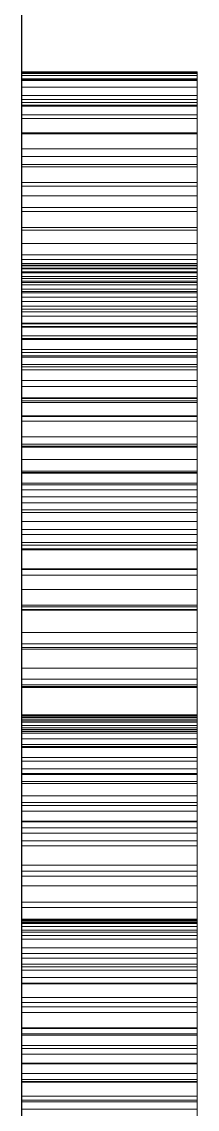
# Model space of a CAD drawing. Header units: millimetres. Extents: x 40 to 1360, y 134 to 546.
# Drawn here: x 107.85 to 108.05, y 416.84 to 418.083 of the extents above; entities that cross this region are included whole.
import ezdxf

# ---------------------------------------------------------------- set-up
doc = ezdxf.new("R2010")
doc.units = ezdxf.units.MM
doc.linetypes.add('WP_HIDDEN', pattern=[2.3, 1.5, -0.8])
doc.layers.add('HIDDEN', color=7, linetype='WP_HIDDEN', lineweight=13)
doc.layers.add('VISIBLE', color=7, linetype='CONTINUOUS', lineweight=25)

msp = doc.modelspace()

# ---------------------------------------------------------------- linework, layer by layer
at = {"layer": 'HIDDEN', "ltscale": 2}
for p, q in [((107.85, 418.02538), (107.85, 418.0234)), ((107.85, 418.02429), (107.85, 418.02538)), ((107.85, 415.86212), (107.85, 418.02538)), ((107.85, 418.02538), (107.85, 417.99034)), ((107.85, 418.02538), (108.05, 418.02538)), ((107.85, 418.02102), (107.85, 418.02429)), ((107.85, 418.02429), (108.05, 418.02429)), ((107.85, 418.0234), (107.85, 418.01748)), ((107.85, 418.0234), (108.05, 418.0234)), ((108.05, 418.02538), (108.05, 418.0234)), ((108.05, 418.02429), (108.05, 418.02538)), ((108.05, 415.86212), (108.05, 418.02538)), ((108.05, 418.02538), (108.05, 417.99034)), ((108.05, 418.02102), (108.05, 418.02429)), ((108.05, 418.0234), (108.05, 418.01748)), ((107.85, 418.01556), (107.85, 418.02102)), ((107.85, 418.02102), (108.05, 418.02102)), ((107.85, 418.01748), (107.85, 418.00761)), ((107.85, 418.01748), (108.05, 418.01748)), ((107.85, 418.01656), (107.85, 415.86212)), ((107.85, 416.32504), (107.85, 418.01656)), ((107.85, 418.01656), (108.05, 418.01656)), ((107.85, 418.00793), (107.85, 418.01556)), ((107.85, 418.01556), (108.05, 418.01556)), ((108.05, 418.01556), (108.05, 418.02102)), ((108.05, 418.01748), (108.05, 418.00761)), ((108.05, 418.01656), (108.05, 415.86212)), ((108.05, 416.32504), (108.05, 418.01656)), ((108.05, 418.00793), (108.05, 418.01556)), ((107.85, 417.99811), (107.85, 418.00793)), ((107.85, 418.00793), (108.05, 418.00793)), ((107.85, 418.00761), (107.85, 417.99378)), ((107.85, 418.00761), (108.05, 418.00761)), ((107.85, 417.98611), (107.85, 417.99811)), ((107.85, 417.99811), (108.05, 417.99811)), ((108.05, 417.99811), (108.05, 418.00793)), ((108.05, 418.00761), (108.05, 417.99378)), ((108.05, 417.98611), (108.05, 417.99811)), ((107.85, 417.99378), (107.85, 417.97601)), ((107.85, 417.99378), (108.05, 417.99378)), ((107.85, 417.99034), (107.85, 417.95502)), ((107.85, 417.99034), (108.05, 417.99034)), ((107.85, 417.98717), (107.85, 416.88056)), ((107.85, 417.7344), (107.85, 417.98717)), ((107.85, 417.98717), (108.05, 417.98717)), ((107.85, 417.97193), (107.85, 417.98611)), ((107.85, 417.98611), (108.05, 417.98611)), ((108.05, 417.99378), (108.05, 417.97601)), ((108.05, 417.99034), (108.05, 417.95502)), ((108.05, 417.98717), (108.05, 416.88056)), ((108.05, 417.7344), (108.05, 417.98717)), ((108.05, 417.97193), (108.05, 417.98611)), ((107.85, 417.97601), (107.85, 417.95429)), ((107.85, 417.97601), (108.05, 417.97601)), ((107.85, 417.95557), (107.85, 417.97193)), ((107.85, 417.97193), (108.05, 417.97193)), ((108.05, 417.97601), (108.05, 417.95429)), ((108.05, 417.95557), (108.05, 417.97193)), ((107.85, 417.93716), (107.85, 417.95557)), ((107.85, 417.95557), (108.05, 417.95557)), ((107.85, 417.95502), (107.85, 417.91943)), ((107.85, 417.95502), (108.05, 417.95502)), ((107.85, 417.95429), (107.85, 417.92861)), ((107.85, 417.95429), (108.05, 417.95429)), ((108.05, 417.93716), (108.05, 417.95557)), ((108.05, 417.95502), (108.05, 417.91943)), ((108.05, 417.95429), (108.05, 417.92861)), ((107.85, 417.91681), (107.85, 417.93716)), ((107.85, 417.93716), (108.05, 417.93716)), ((108.05, 417.91681), (108.05, 417.93716)), ((107.85, 417.92861), (107.85, 417.89899)), ((107.85, 417.92861), (108.05, 417.92861)), ((108.05, 417.92861), (108.05, 417.89899)), ((107.85, 417.91943), (107.85, 417.88356)), ((107.85, 417.91943), (108.05, 417.91943)), ((107.85, 417.89454), (107.85, 417.91681)), ((107.85, 417.91681), (108.05, 417.91681)), ((108.05, 417.91943), (108.05, 417.88356)), ((108.05, 417.89454), (108.05, 417.91681)), ((107.85, 417.89899), (107.85, 417.86573)), ((107.85, 417.89899), (108.05, 417.89899)), ((108.05, 417.89899), (108.05, 417.86573)), ((107.85, 417.87034), (107.85, 417.89454)), ((107.85, 417.89454), (108.05, 417.89454)), ((108.05, 417.87034), (108.05, 417.89454)), ((107.85, 417.88356), (107.85, 417.84742)), ((107.85, 417.88356), (108.05, 417.88356)), ((108.05, 417.88356), (108.05, 417.84742)), ((107.85, 417.8442), (107.85, 417.87034)), ((107.85, 417.87034), (108.05, 417.87034)), ((107.85, 417.86573), (107.85, 417.82914)), ((107.85, 417.86573), (108.05, 417.86573)), ((108.05, 417.8442), (108.05, 417.87034)), ((108.05, 417.86573), (108.05, 417.82914)), ((107.85, 417.84742), (107.85, 417.811)), ((107.85, 417.84742), (108.05, 417.84742)), ((108.05, 417.84742), (108.05, 417.811)), ((107.85, 417.81614), (107.85, 417.8442)), ((107.85, 417.8442), (108.05, 417.8442)), ((108.05, 417.81614), (108.05, 417.8442)), ((107.85, 417.82914), (107.85, 417.78922)), ((107.85, 417.82914), (108.05, 417.82914)), ((108.05, 417.82914), (108.05, 417.78922)), ((107.85, 417.78615), (107.85, 417.81614)), ((107.85, 417.81614), (108.05, 417.81614)), ((107.85, 417.811), (107.85, 417.77431)), ((107.85, 417.811), (108.05, 417.811)), ((108.05, 417.78615), (108.05, 417.81614)), ((108.05, 417.811), (108.05, 417.77431)), ((107.85, 417.8058), (107.85, 417.80641)), ((107.85, 417.80641), (108.05, 417.80641)), ((107.85, 417.80641), (107.85, 417.80572)), ((107.85, 417.804), (107.85, 417.8058)), ((107.85, 417.8058), (108.05, 417.8058)), ((107.85, 417.80572), (108.05, 417.80572)), ((107.85, 417.80572), (107.85, 417.80367)), ((107.85, 417.80098), (107.85, 417.804)), ((107.85, 417.804), (108.05, 417.804)), ((107.85, 417.80367), (108.05, 417.80367)), ((107.85, 417.80367), (107.85, 417.80026)), ((107.85, 417.79676), (107.85, 417.80098)), ((107.85, 417.80098), (108.05, 417.80098)), ((107.85, 417.80026), (108.05, 417.80026)), ((107.85, 417.80026), (107.85, 417.79548)), ((108.05, 417.8058), (108.05, 417.80641)), ((108.05, 417.80641), (108.05, 417.80572)), ((108.05, 417.804), (108.05, 417.8058)), ((108.05, 417.80572), (108.05, 417.80367)), ((108.05, 417.80098), (108.05, 417.804)), ((108.05, 417.80367), (108.05, 417.80026)), ((108.05, 417.79676), (108.05, 417.80098)), ((108.05, 417.80026), (108.05, 417.79548)), ((107.85, 417.79134), (107.85, 417.79676)), ((107.85, 417.79676), (108.05, 417.79676)), ((107.85, 417.79548), (108.05, 417.79548)), ((107.85, 417.79548), (107.85, 417.78933)), ((107.85, 417.78471), (107.85, 417.79134)), ((107.85, 417.79134), (108.05, 417.79134)), ((107.85, 417.78933), (108.05, 417.78933)), ((107.85, 417.78933), (107.85, 417.78181)), ((107.85, 417.78922), (107.85, 417.74597)), ((107.85, 417.78922), (108.05, 417.78922)), ((107.85, 417.75424), (107.85, 417.78615)), ((107.85, 417.78615), (108.05, 417.78615)), ((108.05, 417.79134), (108.05, 417.79676)), ((108.05, 417.79548), (108.05, 417.78933)), ((108.05, 417.78471), (108.05, 417.79134)), ((108.05, 417.78933), (108.05, 417.78181)), ((108.05, 417.78922), (108.05, 417.74597)), ((108.05, 417.75424), (108.05, 417.78615)), ((107.85, 417.77687), (107.85, 417.78471)), ((107.85, 417.78471), (108.05, 417.78471)), ((107.85, 417.78181), (108.05, 417.78181)), ((107.85, 417.78181), (107.85, 417.77293)), ((107.85, 417.76783), (107.85, 417.77687)), ((107.85, 417.77687), (108.05, 417.77687)), ((107.85, 417.77431), (107.85, 417.73734)), ((107.85, 417.77431), (108.05, 417.77431)), ((107.85, 417.77293), (108.05, 417.77293)), ((107.85, 417.77293), (107.85, 417.76269)), ((108.05, 417.77687), (108.05, 417.78471)), ((108.05, 417.78181), (108.05, 417.77293)), ((108.05, 417.76783), (108.05, 417.77687)), ((108.05, 417.77431), (108.05, 417.73734)), ((108.05, 417.77293), (108.05, 417.76269)), ((107.85, 417.75758), (107.85, 417.76783)), ((107.85, 417.76783), (108.05, 417.76783)), ((107.85, 417.76269), (108.05, 417.76269)), ((107.85, 417.76269), (107.85, 417.75107)), ((108.05, 417.75758), (108.05, 417.76783)), ((108.05, 417.76269), (108.05, 417.75107)), ((107.85, 417.74613), (107.85, 417.75758)), ((107.85, 417.75758), (108.05, 417.75758)), ((107.85, 417.72046), (107.85, 417.75424)), ((107.85, 417.75424), (108.05, 417.75424)), ((107.85, 417.75107), (108.05, 417.75107)), ((107.85, 417.75107), (107.85, 417.73809)), ((108.05, 417.74613), (108.05, 417.75758)), ((108.05, 417.72046), (108.05, 417.75424)), ((108.05, 417.75107), (108.05, 417.73809)), ((107.85, 417.73347), (107.85, 417.74613)), ((107.85, 417.74613), (108.05, 417.74613)), ((107.85, 417.74597), (107.85, 417.69939)), ((107.85, 417.74597), (108.05, 417.74597)), ((107.85, 417.73809), (108.05, 417.73809)), ((107.85, 417.73809), (107.85, 417.72375)), ((107.85, 417.73734), (107.85, 417.70092)), ((107.85, 417.73734), (108.05, 417.73734)), ((108.05, 417.73347), (108.05, 417.74613)), ((108.05, 417.74597), (108.05, 417.69939)), ((108.05, 417.73809), (108.05, 417.72375)), ((108.05, 417.73734), (108.05, 417.70092)), ((107.85, 417.15537), (107.85, 417.7344)), ((107.85, 417.7344), (108.05, 417.7344)), ((107.85, 417.71961), (107.85, 417.73347)), ((107.85, 417.73347), (108.05, 417.73347)), ((107.85, 417.72375), (108.05, 417.72375)), ((107.85, 417.72375), (107.85, 417.70804)), ((108.05, 417.15537), (108.05, 417.7344)), ((108.05, 417.71961), (108.05, 417.73347)), ((108.05, 417.72375), (108.05, 417.70804)), ((107.85, 417.68489), (107.85, 417.72046)), ((107.85, 417.72046), (108.05, 417.72046)), ((107.85, 417.70454), (107.85, 417.71961)), ((107.85, 417.71961), (108.05, 417.71961)), ((108.05, 417.68489), (108.05, 417.72046)), ((108.05, 417.70454), (108.05, 417.71961)), ((107.85, 417.70804), (108.05, 417.70804)), ((107.85, 417.70804), (107.85, 417.69096)), ((107.85, 417.68826), (107.85, 417.70454)), ((107.85, 417.70454), (108.05, 417.70454)), ((107.85, 417.70092), (107.85, 417.66588)), ((107.85, 417.70092), (108.05, 417.70092)), ((107.85, 417.69939), (107.85, 417.64948)), ((107.85, 417.69939), (108.05, 417.69939)), ((108.05, 417.70804), (108.05, 417.69096)), ((108.05, 417.68826), (108.05, 417.70454)), ((108.05, 417.70092), (108.05, 417.66588)), ((108.05, 417.69939), (108.05, 417.64948)), ((107.85, 417.69096), (108.05, 417.69096)), ((107.85, 417.69096), (107.85, 417.67251)), ((107.85, 417.6521), (107.85, 417.68826)), ((107.85, 417.68826), (108.05, 417.68826)), ((108.05, 417.69096), (108.05, 417.67251)), ((108.05, 417.6521), (108.05, 417.68826)), ((107.85, 417.64753), (107.85, 417.68489)), ((107.85, 417.68489), (108.05, 417.68489)), ((108.05, 417.64753), (108.05, 417.68489)), ((107.85, 417.67251), (108.05, 417.67251)), ((107.85, 417.67251), (107.85, 417.6527)), ((107.85, 417.66588), (107.85, 417.63221)), ((107.85, 417.66588), (108.05, 417.66588)), ((108.05, 417.67251), (108.05, 417.6527)), ((108.05, 417.66588), (108.05, 417.63221)), ((107.85, 417.6527), (108.05, 417.6527)), ((107.85, 417.6527), (107.85, 417.63152)), ((107.85, 417.62618), (107.85, 417.6521)), ((107.85, 417.6521), (108.05, 417.6521)), ((107.85, 417.64948), (107.85, 417.59624)), ((107.85, 417.64948), (108.05, 417.64948)), ((108.05, 417.6527), (108.05, 417.63152)), ((108.05, 417.62618), (108.05, 417.6521)), ((108.05, 417.64948), (108.05, 417.59624)), ((107.85, 417.60838), (107.85, 417.64753)), ((107.85, 417.64753), (108.05, 417.64753)), ((108.05, 417.60838), (108.05, 417.64753)), ((107.85, 417.63221), (107.85, 417.59993)), ((107.85, 417.63221), (108.05, 417.63221)), ((107.85, 417.63152), (108.05, 417.63152)), ((107.85, 417.63152), (107.85, 417.60827)), ((107.85, 417.59765), (107.85, 417.62618)), ((107.85, 417.62618), (108.05, 417.62618)), ((108.05, 417.63221), (108.05, 417.59993)), ((108.05, 417.63152), (108.05, 417.60827)), ((108.05, 417.59765), (108.05, 417.62618)), ((107.85, 417.56744), (107.85, 417.60838)), ((107.85, 417.60838), (108.05, 417.60838)), ((107.85, 417.60827), (108.05, 417.60827)), ((107.85, 417.60827), (107.85, 417.58222)), ((107.85, 417.59993), (107.85, 417.56902)), ((107.85, 417.59993), (108.05, 417.59993)), ((108.05, 417.56744), (108.05, 417.60838)), ((108.05, 417.60827), (108.05, 417.58222)), ((108.05, 417.59993), (108.05, 417.56902)), ((107.85, 417.56652), (107.85, 417.59765)), ((107.85, 417.59765), (108.05, 417.59765)), ((107.85, 417.59624), (107.85, 417.53967)), ((107.85, 417.59624), (108.05, 417.59624)), ((108.05, 417.56652), (108.05, 417.59765)), ((108.05, 417.59624), (108.05, 417.53967)), ((107.85, 417.58222), (108.05, 417.58222)), ((107.85, 417.58222), (107.85, 417.55339)), ((108.05, 417.58222), (108.05, 417.55339)), ((107.85, 417.56902), (107.85, 417.53949)), ((107.85, 417.56902), (108.05, 417.56902)), ((107.85, 417.5247), (107.85, 417.56744)), ((107.85, 417.56744), (108.05, 417.56744)), ((107.85, 417.53279), (107.85, 417.56652)), ((107.85, 417.56652), (108.05, 417.56652)), ((108.05, 417.56902), (108.05, 417.53949)), ((108.05, 417.5247), (108.05, 417.56744)), ((108.05, 417.53279), (108.05, 417.56652)), ((107.85, 417.5551), (107.85, 415.86212)), ((107.85, 417.5551), (108.05, 417.5551)), ((107.85, 417.55339), (108.05, 417.55339)), ((107.85, 417.55339), (107.85, 417.52176)), ((108.05, 415.86212), (108.05, 417.5551)), ((108.05, 417.55339), (108.05, 417.52176)), ((107.85, 417.54776), (107.85, 415.86212)), ((107.85, 417.52498), (107.85, 417.54776)), ((107.85, 417.54776), (108.05, 417.54776)), ((107.85, 417.53967), (107.85, 417.47911)), ((107.85, 417.53967), (108.05, 417.53967)), ((107.85, 417.53949), (107.85, 417.51134)), ((107.85, 417.53949), (108.05, 417.53949)), ((108.05, 417.54776), (108.05, 415.86212)), ((108.05, 417.52498), (108.05, 417.54776)), ((108.05, 417.53967), (108.05, 417.47911)), ((108.05, 417.53949), (108.05, 417.51134)), ((107.85, 417.49644), (107.85, 417.53279)), ((107.85, 417.53279), (108.05, 417.53279)), ((107.85, 417.5022), (107.85, 417.52498)), ((107.85, 417.52498), (108.05, 417.52498)), ((107.85, 417.48018), (107.85, 417.5247)), ((107.85, 417.5247), (108.05, 417.5247)), ((108.05, 417.49644), (108.05, 417.53279)), ((108.05, 417.5022), (108.05, 417.52498)), ((108.05, 417.48018), (108.05, 417.5247)), ((107.85, 417.52176), (108.05, 417.52176)), ((107.85, 417.52176), (107.85, 417.48735)), ((108.05, 417.52176), (108.05, 417.48735)), ((107.85, 417.51134), (107.85, 417.48456)), ((107.85, 417.51134), (108.05, 417.51134)), ((107.85, 417.45664), (107.85, 417.5022)), ((107.85, 417.5022), (108.05, 417.5022)), ((108.05, 417.51134), (108.05, 417.48456)), ((108.05, 417.45664), (108.05, 417.5022)), ((107.85, 417.45749), (107.85, 417.49644)), ((107.85, 417.49644), (108.05, 417.49644)), ((107.85, 417.48735), (108.05, 417.48735)), ((107.85, 417.48735), (107.85, 417.45014)), ((108.05, 417.45749), (108.05, 417.49644)), ((108.05, 417.48735), (108.05, 417.45014)), ((107.85, 417.48456), (107.85, 417.22885)), ((107.85, 417.48456), (108.05, 417.48456)), ((107.85, 417.43386), (107.85, 417.48018)), ((107.85, 417.48018), (108.05, 417.48018)), ((107.85, 417.47911), (107.85, 417.41388)), ((107.85, 417.47911), (108.05, 417.47911)), ((108.05, 417.48456), (108.05, 417.22885)), ((108.05, 417.43386), (108.05, 417.48018)), ((108.05, 417.47911), (108.05, 417.41388)), ((107.85, 417.41593), (107.85, 417.45749)), ((107.85, 417.45749), (108.05, 417.45749)), ((107.85, 417.41108), (107.85, 417.45664)), ((107.85, 417.45664), (108.05, 417.45664)), ((107.85, 417.45014), (108.05, 417.45014)), ((107.85, 417.45014), (107.85, 417.41015)), ((108.05, 417.41593), (108.05, 417.45749)), ((108.05, 417.41108), (108.05, 417.45664)), ((108.05, 417.45014), (108.05, 417.41015)), ((107.85, 417.3846), (107.85, 417.43386)), ((107.85, 417.43386), (108.05, 417.43386)), ((108.05, 417.3846), (108.05, 417.43386)), ((107.85, 417.37177), (107.85, 417.41593)), ((107.85, 417.41593), (108.05, 417.41593)), ((107.85, 417.41388), (107.85, 417.344)), ((107.85, 417.41388), (108.05, 417.41388)), ((108.05, 417.37177), (108.05, 417.41593)), ((108.05, 417.41388), (108.05, 417.344)), ((107.85, 417.36553), (107.85, 417.41108)), ((107.85, 417.41108), (108.05, 417.41108)), ((107.85, 417.41015), (108.05, 417.41015)), ((107.85, 417.41015), (107.85, 417.36736)), ((108.05, 417.36553), (108.05, 417.41108)), ((108.05, 417.41015), (108.05, 417.36736)), ((107.85, 417.33122), (107.85, 417.3846)), ((107.85, 417.3846), (108.05, 417.3846)), ((108.05, 417.33122), (108.05, 417.3846)), ((107.85, 417.325), (107.85, 417.37177)), ((107.85, 417.37177), (108.05, 417.37177)), ((107.85, 417.36736), (108.05, 417.36736)), ((107.85, 417.36736), (107.85, 417.32179)), ((107.85, 417.32282), (107.85, 417.36553)), ((107.85, 417.36553), (108.05, 417.36553)), ((108.05, 417.325), (108.05, 417.37177)), ((108.05, 417.36736), (108.05, 417.32179)), ((108.05, 417.32282), (108.05, 417.36553)), ((107.85, 417.344), (107.85, 417.26945)), ((107.85, 417.344), (108.05, 417.344)), ((108.05, 417.344), (108.05, 417.26945)), ((107.85, 417.27373), (107.85, 417.33122)), ((107.85, 417.33122), (108.05, 417.33122)), ((108.05, 417.27373), (108.05, 417.33122)), ((107.85, 417.27563), (107.85, 417.325)), ((107.85, 417.325), (108.05, 417.325)), ((107.85, 417.2858), (107.85, 417.32282)), ((107.85, 417.32282), (108.05, 417.32282)), ((107.85, 417.32179), (108.05, 417.32179)), ((107.85, 417.32179), (107.85, 417.27342)), ((108.05, 417.27563), (108.05, 417.325)), ((108.05, 417.2858), (108.05, 417.32282)), ((108.05, 417.32179), (108.05, 417.27342)), ((107.85, 417.29058), (107.85, 417.28846)), ((107.85, 417.28981), (107.85, 417.29058)), ((107.85, 417.29058), (108.05, 417.29058)), ((107.85, 417.28752), (107.85, 417.28981)), ((107.85, 417.28981), (108.05, 417.28981)), ((107.85, 417.28846), (107.85, 417.28213)), ((107.85, 417.28846), (108.05, 417.28846)), ((108.05, 417.29058), (108.05, 417.28846)), ((108.05, 417.28981), (108.05, 417.29058)), ((108.05, 417.28752), (108.05, 417.28981)), ((108.05, 417.28846), (108.05, 417.28213)), ((107.85, 417.2837), (107.85, 417.28752)), ((107.85, 417.28752), (108.05, 417.28752)), ((107.85, 417.25448), (107.85, 417.2858)), ((107.85, 417.2858), (108.05, 417.2858)), ((107.85, 417.27836), (107.85, 417.2837)), ((107.85, 417.2837), (108.05, 417.2837)), ((107.85, 417.28213), (107.85, 417.27156)), ((107.85, 417.28213), (108.05, 417.28213)), ((107.85, 417.27149), (107.85, 417.27836)), ((107.85, 417.27836), (108.05, 417.27836)), ((108.05, 417.2837), (108.05, 417.28752)), ((108.05, 417.25448), (108.05, 417.2858)), ((108.05, 417.27836), (108.05, 417.2837)), ((108.05, 417.28213), (108.05, 417.27156)), ((108.05, 417.27149), (108.05, 417.27836)), ((107.85, 417.22365), (107.85, 417.27563)), ((107.85, 417.27563), (108.05, 417.27563)), ((107.85, 417.21214), (107.85, 417.27373)), ((107.85, 417.27373), (108.05, 417.27373)), ((107.85, 417.27342), (108.05, 417.27342)), ((107.85, 417.27342), (107.85, 417.22227)), ((107.85, 417.27156), (107.85, 417.25677)), ((107.85, 417.27156), (108.05, 417.27156)), ((107.85, 417.26309), (107.85, 417.27149)), ((107.85, 417.27149), (108.05, 417.27149)), ((107.85, 417.26945), (107.85, 417.19024)), ((107.85, 417.26945), (108.05, 417.26945)), ((108.05, 417.22365), (108.05, 417.27563)), ((108.05, 417.21214), (108.05, 417.27373)), ((108.05, 417.27342), (108.05, 417.22227)), ((108.05, 417.27156), (108.05, 417.25677)), ((108.05, 417.26309), (108.05, 417.27149)), ((108.05, 417.26945), (108.05, 417.19024)), ((107.85, 417.25316), (107.85, 417.26309)), ((107.85, 417.26309), (108.05, 417.26309)), ((107.85, 417.25677), (107.85, 417.23776)), ((107.85, 417.25677), (108.05, 417.25677)), ((107.85, 417.22885), (107.85, 417.25448)), ((107.85, 417.25448), (108.05, 417.25448)), ((107.85, 417.24171), (107.85, 417.25316)), ((107.85, 417.25316), (108.05, 417.25316)), ((108.05, 417.25316), (108.05, 417.26309)), ((108.05, 417.25677), (108.05, 417.23776)), ((108.05, 417.22885), (108.05, 417.25448)), ((108.05, 417.24171), (108.05, 417.25316)), ((107.85, 417.22873), (107.85, 417.24171)), ((107.85, 417.24171), (108.05, 417.24171)), ((108.05, 417.22873), (108.05, 417.24171)), ((107.85, 417.23776), (107.85, 417.21452)), ((107.85, 417.23776), (108.05, 417.23776)), ((107.85, 417.22885), (108.05, 417.22885)), ((107.85, 417.21423), (107.85, 417.22873)), ((107.85, 417.22873), (108.05, 417.22873)), ((108.05, 417.23776), (108.05, 417.21452)), ((108.05, 417.21423), (108.05, 417.22873)), ((107.85, 417.16906), (107.85, 417.22365)), ((107.85, 417.22365), (108.05, 417.22365)), ((107.85, 417.22227), (108.05, 417.22227)), ((107.85, 417.22227), (107.85, 417.16832)), ((107.85, 417.21452), (107.85, 417.18706)), ((107.85, 417.21452), (108.05, 417.21452)), ((107.85, 417.19819), (107.85, 417.21423)), ((107.85, 417.21423), (108.05, 417.21423)), ((108.05, 417.16906), (108.05, 417.22365)), ((108.05, 417.22227), (108.05, 417.16832)), ((108.05, 417.21452), (108.05, 417.18706)), ((108.05, 417.19819), (108.05, 417.21423)), ((107.85, 417.14643), (107.85, 417.21214)), ((107.85, 417.21214), (108.05, 417.21214)), ((108.05, 417.14643), (108.05, 417.21214)), ((107.85, 417.18063), (107.85, 417.19819)), ((107.85, 417.19819), (108.05, 417.19819)), ((107.85, 417.19024), (107.85, 417.10637)), ((107.85, 417.19024), (108.05, 417.19024)), ((108.05, 417.18063), (108.05, 417.19819)), ((108.05, 417.19024), (108.05, 417.10637)), ((107.85, 417.18706), (107.85, 417.15537)), ((107.85, 417.18706), (108.05, 417.18706)), ((107.85, 417.16154), (107.85, 417.18063)), ((107.85, 417.18063), (108.05, 417.18063)), ((108.05, 417.18706), (108.05, 417.15537)), ((108.05, 417.16154), (108.05, 417.18063)), ((107.85, 417.11186), (107.85, 417.16906)), ((107.85, 417.16906), (108.05, 417.16906)), ((107.85, 417.16832), (108.05, 417.16832)), ((107.85, 417.16832), (107.85, 417.05206)), ((108.05, 417.11186), (108.05, 417.16906)), ((108.05, 417.16832), (108.05, 417.05206)), ((107.85, 417.14093), (107.85, 417.16154)), ((107.85, 417.16154), (108.05, 417.16154)), ((107.85, 417.15537), (108.05, 417.15537)), ((108.05, 417.14093), (108.05, 417.16154)), ((107.85, 417.07661), (107.85, 417.14643)), ((107.85, 417.14643), (108.05, 417.14643)), ((107.85, 417.11879), (107.85, 417.14093)), ((107.85, 417.14093), (108.05, 417.14093)), ((108.05, 417.07661), (108.05, 417.14643)), ((108.05, 417.11879), (108.05, 417.14093)), ((107.85, 417.09512), (107.85, 417.11879)), ((107.85, 417.11879), (108.05, 417.11879)), ((108.05, 417.09512), (108.05, 417.11879)), ((107.85, 417.05206), (107.85, 417.11186)), ((107.85, 417.11186), (108.05, 417.11186)), ((107.85, 417.10637), (107.85, 417.01784)), ((107.85, 417.10637), (108.05, 417.10637)), ((108.05, 417.05206), (108.05, 417.11186)), ((108.05, 417.10637), (108.05, 417.01784)), ((107.85, 417.07025), (107.85, 417.09512)), ((107.85, 417.09512), (108.05, 417.09512)), ((108.05, 417.07025), (108.05, 417.09512)), ((107.85, 417.00268), (107.85, 417.07661)), ((107.85, 417.07661), (108.05, 417.07661)), ((107.85, 417.04451), (107.85, 417.07025)), ((107.85, 417.07025), (108.05, 417.07025)), ((108.05, 417.00268), (108.05, 417.07661)), ((108.05, 417.04451), (108.05, 417.07025)), ((107.85, 417.05691), (107.85, 417.05486)), ((107.85, 417.056), (107.85, 417.05691)), ((107.85, 417.05691), (108.05, 417.05691)), ((107.85, 417.05328), (107.85, 417.056)), ((107.85, 417.056), (108.05, 417.056)), ((107.85, 417.05486), (107.85, 417.04873)), ((107.85, 417.05486), (108.05, 417.05486)), ((107.85, 417.04875), (107.85, 417.05328)), ((107.85, 417.05328), (108.05, 417.05328)), ((108.05, 417.05691), (108.05, 417.05486)), ((108.05, 417.056), (108.05, 417.05691)), ((108.05, 417.05328), (108.05, 417.056)), ((108.05, 417.05486), (108.05, 417.04873)), ((108.05, 417.04875), (108.05, 417.05328)), ((107.85, 416.92464), (107.85, 417.05206)), ((107.85, 417.05206), (108.05, 417.05206)), ((107.85, 417.0424), (107.85, 417.04875)), ((107.85, 417.04875), (108.05, 417.04875)), ((107.85, 417.04873), (107.85, 417.03852)), ((107.85, 417.04873), (108.05, 417.04873)), ((107.85, 417.0179), (107.85, 417.04451)), ((107.85, 417.04451), (108.05, 417.04451)), ((107.85, 417.03423), (107.85, 417.0424)), ((107.85, 417.0424), (108.05, 417.0424)), ((108.05, 416.92464), (108.05, 417.05206)), ((108.05, 417.0424), (108.05, 417.04875)), ((108.05, 417.04873), (108.05, 417.03852)), ((108.05, 417.0179), (108.05, 417.04451)), ((108.05, 417.03423), (108.05, 417.0424)), ((107.85, 417.03852), (107.85, 417.02421)), ((107.85, 417.03852), (108.05, 417.03852)), ((107.85, 417.02426), (107.85, 417.03423)), ((107.85, 417.03423), (108.05, 417.03423)), ((108.05, 417.03852), (108.05, 417.02421)), ((108.05, 417.02426), (108.05, 417.03423)), ((107.85, 417.01246), (107.85, 417.02426)), ((107.85, 417.02426), (108.05, 417.02426)), ((107.85, 417.02421), (107.85, 417.00582)), ((107.85, 417.02421), (108.05, 417.02421)), ((107.85, 416.99041), (107.85, 417.0179)), ((107.85, 417.0179), (108.05, 417.0179)), ((107.85, 417.01784), (107.85, 416.92464)), ((107.85, 417.01784), (108.05, 417.01784)), ((108.05, 417.01246), (108.05, 417.02426)), ((108.05, 417.02421), (108.05, 417.00582)), ((108.05, 416.99041), (108.05, 417.0179)), ((108.05, 417.01784), (108.05, 416.92464)), ((107.85, 416.99886), (107.85, 417.01246)), ((107.85, 417.01246), (108.05, 417.01246)), ((107.85, 417.00582), (107.85, 416.98334)), ((107.85, 417.00582), (108.05, 417.00582)), ((107.85, 416.92464), (107.85, 417.00268)), ((107.85, 417.00268), (108.05, 417.00268)), ((108.05, 416.99886), (108.05, 417.01246)), ((108.05, 417.00582), (108.05, 416.98334)), ((108.05, 416.92464), (108.05, 417.00268)), ((107.85, 416.98381), (107.85, 416.99886)), ((107.85, 416.99886), (108.05, 416.99886)), ((107.85, 416.96205), (107.85, 416.99041)), ((107.85, 416.99041), (108.05, 416.99041)), ((108.05, 416.98381), (108.05, 416.99886)), ((108.05, 416.96205), (108.05, 416.99041)), ((107.85, 416.96768), (107.85, 416.98381)), ((107.85, 416.98381), (108.05, 416.98381)), ((107.85, 416.98334), (107.85, 416.95677)), ((107.85, 416.98334), (108.05, 416.98334)), ((108.05, 416.96768), (108.05, 416.98381)), ((108.05, 416.98334), (108.05, 416.95677)), ((107.85, 416.95047), (107.85, 416.96768)), ((107.85, 416.96768), (108.05, 416.96768)), ((108.05, 416.95047), (108.05, 416.96768)), ((107.85, 416.93282), (107.85, 416.96205)), ((107.85, 416.96205), (108.05, 416.96205)), ((107.85, 416.95677), (107.85, 416.92611)), ((107.85, 416.95677), (108.05, 416.95677)), ((108.05, 416.93282), (108.05, 416.96205)), ((108.05, 416.95677), (108.05, 416.92611)), ((107.85, 416.93218), (107.85, 416.95047)), ((107.85, 416.95047), (108.05, 416.95047)), ((108.05, 416.93218), (108.05, 416.95047)), ((107.85, 416.90271), (107.85, 416.93282)), ((107.85, 416.93282), (108.05, 416.93282)), ((107.85, 416.91281), (107.85, 416.93218)), ((107.85, 416.93218), (108.05, 416.93218)), ((108.05, 416.90271), (108.05, 416.93282)), ((108.05, 416.91281), (108.05, 416.93218)), ((107.85, 416.92611), (107.85, 416.90939)), ((107.85, 416.92611), (108.05, 416.92611)), ((107.85, 416.83214), (107.85, 416.92464)), ((107.85, 416.92464), (107.85, 416.8501)), ((107.85, 416.92464), (108.05, 416.92464)), ((107.85, 416.79756), (107.85, 416.92464)), ((107.85, 416.92464), (107.85, 416.79789)), ((108.05, 416.92611), (108.05, 416.90939)), ((108.05, 416.92464), (108.05, 416.8501)), ((108.05, 416.83214), (108.05, 416.92464)), ((108.05, 416.79756), (108.05, 416.92464)), ((108.05, 416.92464), (108.05, 416.79789)), ((107.85, 416.89236), (107.85, 416.91281)), ((107.85, 416.91281), (108.05, 416.91281)), ((107.85, 416.90939), (107.85, 416.89192)), ((107.85, 416.90939), (108.05, 416.90939)), ((108.05, 416.89236), (108.05, 416.91281)), ((108.05, 416.90939), (108.05, 416.89192)), ((107.85, 416.87174), (107.85, 416.90271)), ((107.85, 416.90271), (108.05, 416.90271)), ((107.85, 416.87083), (107.85, 416.89236)), ((107.85, 416.89236), (108.05, 416.89236)), ((107.85, 416.89192), (107.85, 416.87371)), ((107.85, 416.89192), (108.05, 416.89192)), ((108.05, 416.87174), (108.05, 416.90271)), ((108.05, 416.87083), (108.05, 416.89236)), ((108.05, 416.89192), (108.05, 416.87371)), ((107.85, 416.88056), (107.85, 416.84822)), ((107.85, 416.88056), (108.05, 416.88056)), ((108.05, 416.88056), (108.05, 416.84822)), ((107.85, 416.87371), (107.85, 416.85475)), ((107.85, 416.87371), (108.05, 416.87371)), ((107.85, 416.83989), (107.85, 416.87174)), ((107.85, 416.87174), (108.05, 416.87174)), ((107.85, 416.84822), (107.85, 416.87083)), ((107.85, 416.87083), (108.05, 416.87083)), ((108.05, 416.87371), (108.05, 416.85475)), ((108.05, 416.83989), (108.05, 416.87174)), ((108.05, 416.84822), (108.05, 416.87083)), ((107.85, 416.85475), (107.85, 416.83504)), ((107.85, 416.85475), (108.05, 416.85475)), ((108.05, 416.85475), (108.05, 416.83504)), ((107.85, 416.8501), (107.85, 416.77819)), ((107.85, 416.8501), (108.05, 416.8501)), ((107.85, 416.84822), (108.05, 416.84822)), ((108.05, 416.8501), (108.05, 416.77819)), ((107.85, 416.83989), (108.05, 416.83989))]:
    msp.add_line(p, q, dxfattribs=at)
msp.add_lwpolyline([(107.85, 414.42538), (107.85, 414.48806), (107.85, 414.67296), (107.85, 414.9708), (107.85, 415.36665), (107.85, 415.84067), (107.85, 416.36908), (107.85, 416.92538), (107.85, 417.48168), (107.85, 418.01009), (107.85, 418.4841), (107.85, 418.87996), (107.85, 419.1778), (107.85, 419.3627), (107.85, 419.42538)], dxfattribs=at)
at = {"layer": 'VISIBLE'}
msp.add_line((107.85, 280.5), (107.85, 492.5), dxfattribs=at)

doc.saveas('drawing.dxf')
